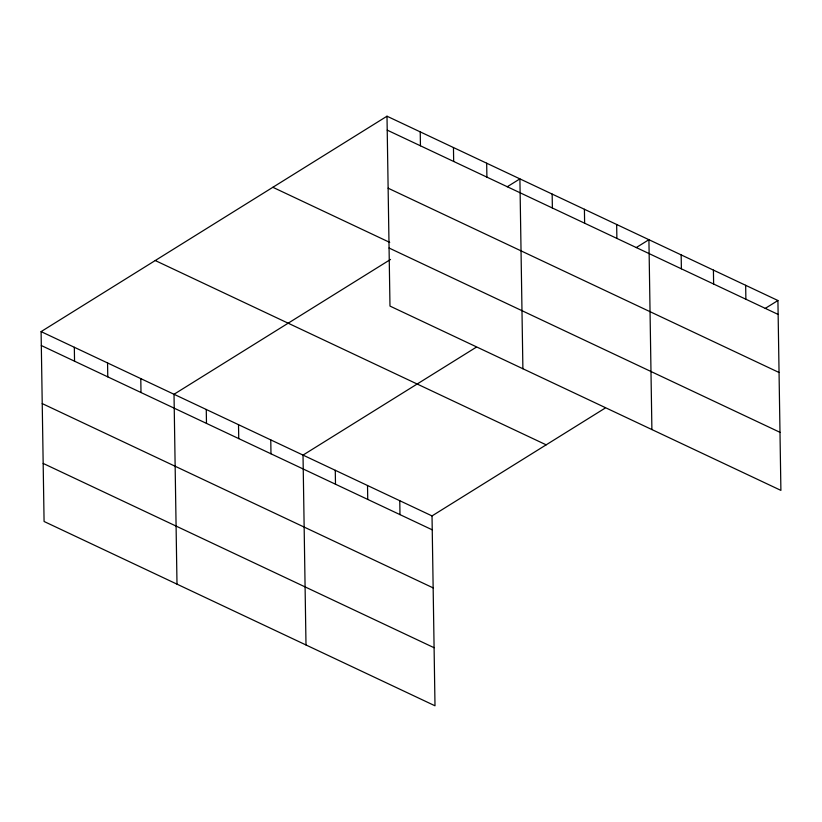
<?xml version="1.0" encoding="UTF-8"?>
<svg xmlns="http://www.w3.org/2000/svg" width="822" height="822" viewBox="0 0 822 822"><rect width="100%" height="100%" fill="white"/><g stroke="black" fill="none" stroke-linecap="round" stroke-linejoin="round"><path stroke-width="1.23" d="M604.971 408.215L432.023 515.918L435.002 705.79L44.08 521.487L41.1 331.615L386.998 116.21L777.92 300.513L780.9 490.385L389.977 306.082L386.998 116.21M390.522 259.454L174.017 394.272L176.997 584.144M507.225 186.779L519.905 178.877L522.895 368.749M475.969 347.398L303.02 455.1L306 644.972M636.228 247.597L648.918 239.695L651.897 429.567M765.231 308.414L777.92 300.513M387.213 130.133L778.136 314.436M388.128 188.197L779.051 372.5M272.853 187.293L389.72 242.398M389.063 248.018L779.986 432.321M155.245 260.533L546.168 444.836M41.1 331.615L432.023 515.918M41.316 345.528L432.238 529.83M42.23 403.592L433.153 587.894M43.176 463.423L434.098 647.726M745.667 285.306L745.883 299.229M713.414 270.109L713.63 284.022M681.161 254.902L681.387 268.815M616.664 224.488L616.88 238.411M584.411 209.281L584.627 223.204M552.158 194.084L552.374 207.997M486.675 163.208L486.901 177.131M453.456 147.549L453.672 161.461M420.227 131.88L420.443 145.792M399.769 500.711L399.985 514.623M367.516 485.504L367.742 499.427M335.273 470.297L335.489 484.22M270.767 439.893L270.983 453.806M238.514 424.686L238.74 438.599M206.26 409.479L206.486 423.402M140.788 378.613L141.004 392.526M107.559 362.944L107.774 376.866M74.329 347.274L74.545 361.197"/></g></svg>
